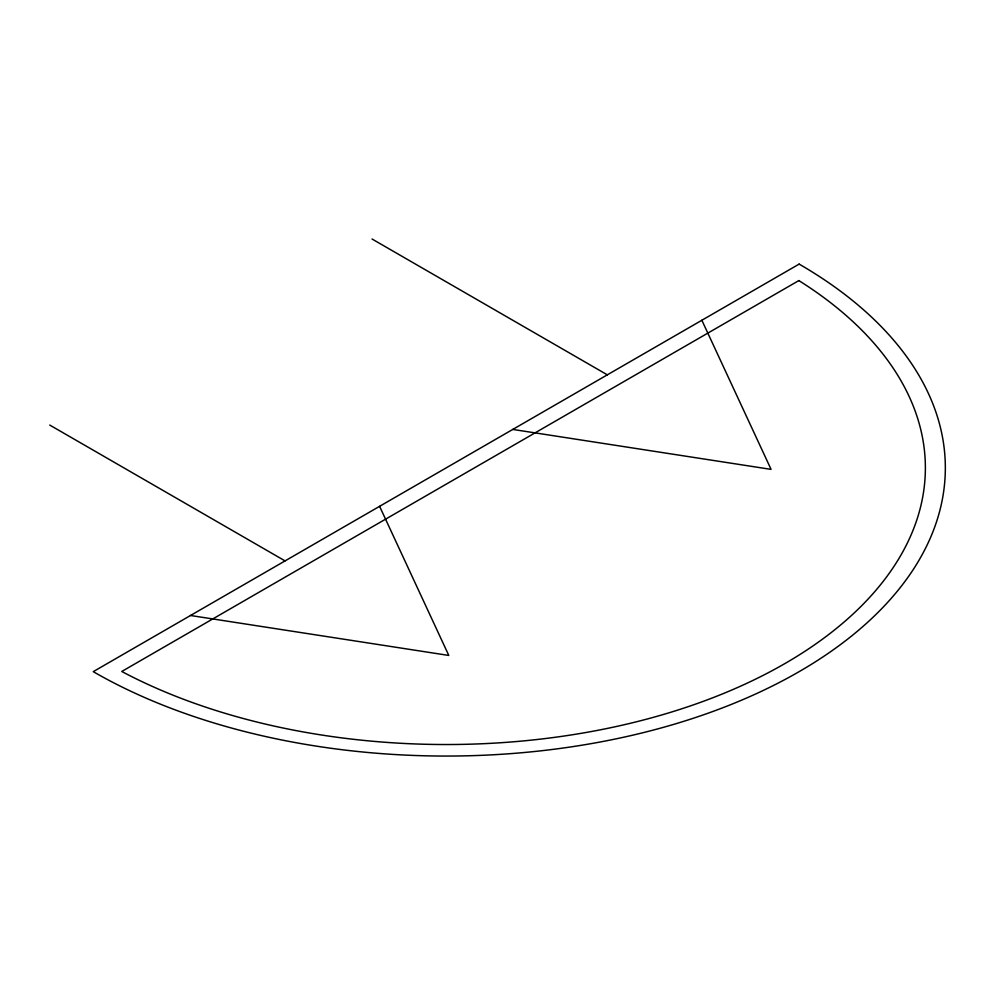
<?xml version="1.0" encoding="UTF-8"?>
<svg xmlns="http://www.w3.org/2000/svg" width="995" height="995" viewBox="0 0 995 995"><rect width="100%" height="100%" fill="white"/><g stroke="black" fill="none" stroke-linecap="round" stroke-linejoin="round"><path stroke-width="1.49" d="M512.786 429.43L771.075 469.379L701.861 320.266M190.505 615.495L448.795 655.444L379.592 506.331M372.03 238.999L607.323 374.841M49.75 425.064L285.055 560.906M799.134 264.098L93.244 671.65A499.142 288.177 0 0 0 799.134 671.65A499.142 288.177 0 0 0 799.134 264.098M798.848 280.578L121.763 671.476A479.18 276.647 0 0 0 785.018 663.503A479.18 276.647 0 0 0 798.848 280.578"/></g></svg>
